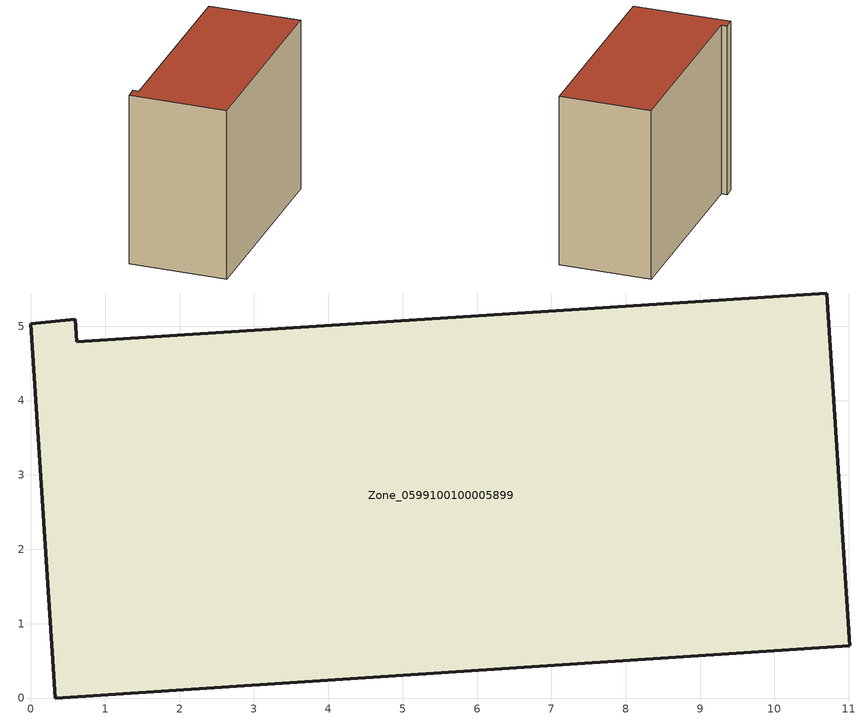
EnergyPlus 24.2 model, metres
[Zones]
Zone_0599100100005899
 floor ground (C_G): 0.33,0 0,5.03 0.59,5.09 0.61,4.79 10.7,5.45 11.01,0.7 z0
 wall outside (C_F): 0.61,4.79 0.59,5.09 0,5.03 0.33,0 11.01,0.7 10.7,5.45 0.61,4.79 z0:9.09
 roof outside (C_R): 11.01,0.7 10.7,5.45 0.61,4.79 0.59,5.09 0,5.03 0.33,0 z9.09
[BUILDING]
Pand.0599100100005899: North Axis=0; Terrain=City; Loads Convergence Tolerance Value=0.04; Temperature Convergence Tolerance Value=0.4; Solar Distribution=FullExterior; Maximum Number of Warmup Days=25; Minimum Number of Warmup Days=1
[Site:Location]
Rotterdam.The.Hague.AP_ZH_NLD Design_Conditions: Latitude=51.96; Longitude=4.45; Time Zone=1; Elevation=-4.5
[SITE:GROUNDTEMPERATURE:BUILDINGSURFACE]
18, 18, 18, 18, 18, 18, 18, 18, 18, 18, 18, 18
[MATERIAL] Thermal Absorptance=0.9; Solar Absorptance=0.7; Visible Absorptance=0.7
Name | Roughness | Thickness | Conductivity | Density | Specific Heat
G.TI.2006-2014 | MediumSmooth | 0.15 | 0.06 | 540 | 1210
F.TI.2006-2014 | Rough | 0.3 | 0.12 | 1920 | 840
R.TI.2006-2014 | MediumRough | 0.2 | 0.08 | 1500 | 1000
[CONSTRUCTION]
C_G: G.TI.2006-2014
C_F: F.TI.2006-2014
C_R: R.TI.2006-2014
[ZONE]
Zone_0599100100005899: Type=1; Multiplier=1; Ceiling Height=Autocalculate; Volume=Autocalculate; Floor Area=autocalculate; Part of Total Floor Area=Yes
[ZONEINFILTRATION:DESIGNFLOWRATE]
Infil_Zone_0599100100005899: Zone or ZoneList or Space or SpaceList=Zone_0599100100005899; Schedule=AlwaysOn; Design Flow Rate Calculation Method=Flow/Area; Flow Rate per Floor Area=0.0015; Constant Term Coefficient=1; Temperature Term Coefficient=0; Velocity Term Coefficient=0; Velocity Squared Term Coefficient=0
[HVACTEMPLATE:ZONE:IDEALLOADSAIRSYSTEM]
Zone_0599100100005899: Maximum Heating Supply Air Temperature=50; Minimum Cooling Supply Air Temperature=13; Maximum Heating Supply Air Humidity Ratio=0.0156; Minimum Cooling Supply Air Humidity Ratio=0.0077; Heating Limit=NoLimit; Cooling Limit=NoLimit; Dehumidification Control Type=ConstantSensibleHeatRatio; Cooling Sensible Heat Ratio=0.7; Dehumidification Setpoint=60; Humidification Control Type=None; Humidification Setpoint=30; Outdoor Air Method=None; Outdoor Air Flow Rate per Person=0.00944; Outdoor Air Flow Rate per Zone Floor Area=0; Outdoor Air Flow Rate per Zone=0; Demand Controlled Ventilation Type=None; Outdoor Air Economizer Type=NoEconomizer; Heat Recovery Type=None; Sensible Heat Recovery Effectiveness=0.7; Latent Heat Recovery Effectiveness=0.65
[ZONECONTROL:THERMOSTAT]
ThermostatControl_Zone_0599100100005899: Zone or ZoneList=Zone_0599100100005899; Control Type Schedule=DualSetpointControlType; Control 1=Thermostat_Zone_0599100100005899; Temperature Difference Between Cutout And Setpoint=0
[THERMOSTATSETPOINT:DUALSETPOINT]
Thermostat_Zone_0599100100005899: Heating Setpoint Temperature Schedule=HeatingSetpoint_Zone_0599100100005899; Cooling Setpoint Temperature Schedule=CoolingSetpoint_Zone_0599100100005899
[SCHEDULE:COMPACT]
HeatingSetpoint_Zone_0599100100005899: Through: 12/31, For: AllDays, Until: 24:00, 21
CoolingSetpoint_Zone_0599100100005899: Through: 12/31, For: AllDays, Until: 24:00, 24
DualSetpointControlType: Through: 12/31, For: AllDays, Until: 24:00, 4
AlwaysOn: Through: 12/31, For: AllDays, Until: 24:00, 1
